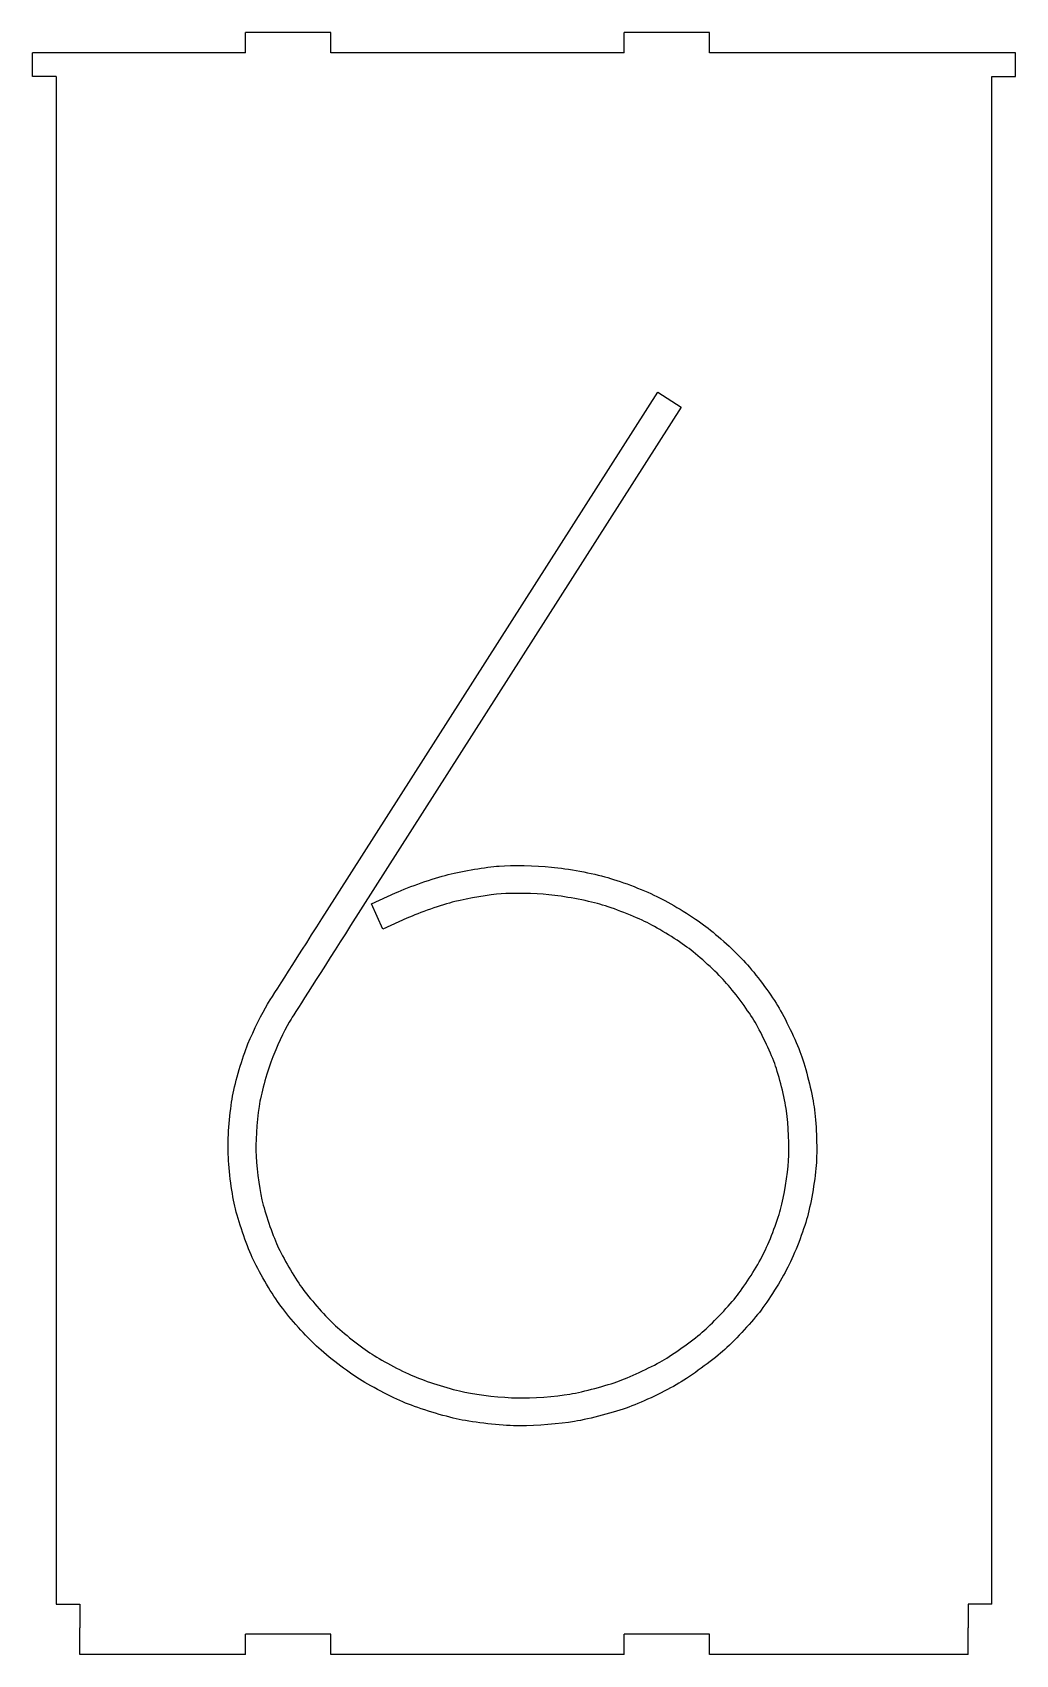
# Model space of a CAD drawing. Extents: x 1 to 63, y 1 to 103.
import ezdxf

# ---------------------------------------------------------------- set-up
doc = ezdxf.new("R2010")
doc.units = 0
doc.layers.add('ink_ext_XXXXXX', color=7, linetype='CONTINUOUS')

msp = doc.modelspace()

# ---------------------------------------------------------------- linework, layer by layer
at = {"layer": 'ink_ext_XXXXXX', "color": 5}
for points in [[(14.000811, 102.00052), (14.000811, 103.298742)], [(19.401839, 103.298742), (14.000811, 103.298742)], [(19.401839, 102.00052), (19.401839, 103.298742)], [(43.40131, 103.298742), (38.000283, 103.298742)], [(38.000283, 102.00052), (38.000283, 103.298742)], [(43.40131, 102.00052), (43.40131, 103.298742)], [(14.000811, 102.00052), (0.500006, 102.00052)], [(0.500006, 100.501215), (0.500006, 102.00052)], [(38.000283, 102.00052), (19.401839, 102.00052)], [(62.80056, 102.00052), (43.40131, 102.00052)], [(62.80056, 100.501215), (62.80056, 102.00052)], [(1.999311, 100.501215), (0.500006, 100.501215)], [(1.999311, 100.501215), (1.999311, 3.700053)], [(61.301254, 3.700053), (61.301254, 100.501215)], [(61.301254, 100.501215), (62.80056, 100.501215)], [(1.999311, 3.700053), (3.498617, 3.700053), (3.498617, 2.200042)], [(61.301254, 3.700053), (59.801949, 3.700053)], [(59.801949, 3.700053), (59.801949, 2.200042)], [(3.498617, 0.500006), (3.498617, 2.200042)], [(59.801949, 0.500006), (59.801949, 2.200042)], [(14.000811, 0.500006), (14.000811, 1.799992)], [(19.401839, 0.500006), (19.401839, 1.799992), (14.000811, 1.799992)], [(43.40131, 1.799992), (38.000283, 1.799992)], [(38.000283, 0.500006), (38.000283, 1.799992)], [(43.40131, 0.500006), (43.40131, 1.799992)], [(14.000811, 0.500006), (3.498617, 0.500006)], [(38.000283, 0.500006), (19.401839, 0.500006)], [(59.801949, 0.500006), (43.40131, 0.500006)]]:
    msp.add_lwpolyline(points, dxfattribs=at)
at = {"layer": 'ink_ext_XXXXXX', "color": 1}
for points in [[(19.176061, 47.648049), (40.124005, 80.502243), (41.609199, 79.553271), (20.661255, 46.699783)], [(24.234894, 47.161922), (22.710894, 46.46836), (21.980644, 48.073852), (23.504644, 48.767413)]]:
    msp.add_lwpolyline(points, dxfattribs=at)
msp.add_lwpolyline([(31.410394, 14.996703)], close=True, dxfattribs=at)
for points in [[(26.84545, 49.926641), (27.805005, 50.163355), (29.254922, 50.406066), (30.073366, 50.467449)], [(30.073366, 50.467449), (30.895338, 50.529185), (32.384061, 50.502021), (33.393005, 50.40783)], [(33.393005, 50.40783), (34.409005, 50.313285), (36.00356, 50.014835), (36.952533, 49.742491)], [(23.504644, 48.767413), (24.383061, 49.168521), (25.882366, 49.688516), (26.84545, 49.926641)], [(36.952533, 49.742491), (37.901505, 49.470852), (39.372588, 48.898294), (40.236894, 48.466494)], [(30.207422, 48.708499), (29.477172, 48.654171), (28.133088, 48.427688), (27.272311, 48.214258)], [(33.230727, 48.651349), (32.317033, 48.736721), (30.930616, 48.762827), (30.207422, 48.708499)], [(36.465699, 48.047041), (35.619033, 48.290105), (34.137366, 48.566683), (33.230727, 48.651349)], [(40.236894, 48.466494), (41.097671, 48.035046), (42.413533, 47.21766), (43.172005, 46.644749)], [(15.394283, 41.70833), (15.697672, 42.190224), (17.398061, 44.863222), (19.176061, 47.648049)], [(27.272311, 48.214258), (26.408005, 48.00118), (25.018061, 47.519638), (24.234894, 47.161922)], [(39.446672, 46.889224), (38.677616, 47.274105), (37.312366, 47.80433), (36.465699, 48.047041)], [(20.661255, 46.699783), (18.890311, 43.919188), (17.189922, 41.250424), (16.890061, 40.768883)], [(42.106616, 45.238577), (41.43281, 45.748694), (40.215727, 46.504697), (39.446672, 46.889224)], [(43.172005, 46.644749), (43.926949, 46.071838), (45.055838, 45.039258), (45.690838, 44.342874)], [(44.382033, 43.157541), (43.821116, 43.77596), (42.780421, 44.729166), (42.106616, 45.238577)], [(45.690838, 44.342874), (46.32231, 43.646491), (47.232477, 42.426938), (47.71931, 41.624369)], [(46.212949, 40.708205), (45.78256, 41.418699), (44.942949, 42.540533), (44.382033, 43.157541)], [(14.159561, 39.19373), (14.519394, 40.077791), (15.062672, 41.181986), (15.394283, 41.70833)], [(47.71931, 41.624369), (48.209671, 40.821094), (48.869366, 39.444202), (49.193921, 38.55485)], [(16.890061, 40.768883), (16.611367, 40.330027), (16.110422, 39.302386), (15.789394, 38.524511)], [(47.535866, 37.951952), (47.250116, 38.737236), (46.643338, 39.999474), (46.212949, 40.708205)], [(13.185894, 35.89173), (13.362283, 36.837527), (13.799728, 38.318841), (14.159561, 39.19373)], [(15.789394, 38.524511), (15.475422, 37.75475), (15.076783, 36.39973), (14.918033, 35.565411)], [(49.193921, 38.55485), (49.518477, 37.664086), (49.895949, 36.159841), (50.033532, 35.20205)], [(48.287282, 34.947697), (48.16381, 35.792247), (47.821616, 37.16808), (47.535866, 37.951952)], [(12.900144, 32.393233), (12.878978, 33.375719), (13.005978, 34.945227), (13.185894, 35.89173)], [(14.918033, 35.565411), (14.762811, 34.732502), (14.642867, 33.296344), (14.660505, 32.429216)], [(50.033532, 35.20205), (50.174643, 34.2432), (50.238143, 32.667694), (50.178171, 31.689441)], [(48.41781, 31.79845), (48.470727, 32.661344), (48.410755, 34.103147), (48.287282, 34.947697)], [(13.327006, 28.917314), (13.111811, 29.851822), (12.917783, 31.4111), (12.900144, 32.393233)], [(14.660505, 32.429216), (14.681672, 31.562794), (14.854533, 30.136514), (15.045033, 29.314894)], [(47.90981, 28.713055), (48.13206, 29.523033), (48.364894, 30.935908), (48.41781, 31.79845)], [(50.178171, 31.689441), (50.118199, 30.711894), (49.860671, 29.16708), (49.610199, 28.245978)], [(14.4312, 25.669289), (14.036089, 26.526891), (13.5422, 27.984216), (13.327006, 28.917314)], [(15.045033, 29.314894), (15.235533, 28.491511), (15.687089, 27.158011), (16.032811, 26.403066)], [(46.805616, 25.850616), (47.17956, 26.59145), (47.68756, 27.902372), (47.90981, 28.713055)], [(49.610199, 28.245978), (49.356199, 27.327344), (48.805866, 25.895419), (48.379005, 25.05475)], [(16.032811, 26.403066), (16.378533, 25.645653), (17.084089, 24.435978), (17.567394, 23.761467)], [(45.172255, 23.270753), (45.683782, 23.926919), (46.431671, 25.108019), (46.805616, 25.850616)], [(16.135117, 22.732061), (15.584783, 23.495119), (14.822783, 24.812744), (14.4312, 25.669289)], [(48.379005, 25.05475), (47.955671, 24.215139), (47.140755, 22.929264), (46.565727, 22.187725)], [(17.567394, 23.761467), (18.054228, 23.085897), (18.974978, 22.027917), (19.585283, 21.451478)], [(18.371728, 20.171953), (17.683811, 20.821769), (16.681922, 21.970061), (16.135117, 22.732061)], [(43.066171, 21.034494), (43.697644, 21.589061), (44.660727, 22.613175), (45.172255, 23.270753)], [(46.565727, 22.187725), (45.987171, 21.446539), (44.942949, 20.335642), (44.233866, 19.710872)], [(19.585283, 21.451478), (20.192061, 20.874333), (21.310366, 19.996975), (22.022978, 19.534836)], [(40.550866, 19.204283), (41.284644, 19.640669), (42.434699, 20.478869), (43.066171, 21.034494)], [(21.063422, 18.053875), (20.262616, 18.572811), (19.052589, 19.523194), (18.371728, 20.171953)], [(22.022978, 19.534836), (22.735589, 19.07305), (24.016172, 18.403831), (24.816977, 18.073278)], [(44.233866, 19.710872), (43.524783, 19.086103), (42.275949, 18.179111), (41.453977, 17.689103)], [(37.693366, 17.84115), (38.508283, 18.142775), (39.820616, 18.766839), (40.550866, 19.204283)], [(24.1467, 16.442033), (23.247116, 16.812803), (21.864228, 17.535644), (21.063422, 18.053875)], [(24.816977, 18.073278), (25.621311, 17.743078), (27.03595, 17.310925), (27.910838, 17.129244)], [(34.550116, 17.007536), (35.435588, 17.157819), (36.874922, 17.539525), (37.693366, 17.84115)], [(41.453977, 17.689103), (40.632005, 17.198389), (39.217366, 16.524583), (38.303672, 16.186622)], [(27.910838, 17.129244), (28.7822, 16.947564), (30.299144, 16.779642), (31.219894, 16.762356)], [(31.219894, 16.762356), (32.140644, 16.744011), (33.664644, 16.857606), (34.550116, 17.007536)], [(27.551005, 15.402397), (26.573811, 15.605597), (25.046283, 16.07197), (24.1467, 16.442033)], [(38.303672, 16.186622), (37.386449, 15.848308), (35.834227, 15.436264), (34.846449, 15.268695)], [(31.184616, 14.99882), (30.158033, 15.01787), (28.5282, 15.199197), (27.551005, 15.402397)], [(31.410394, 14.996703), (31.332783, 14.996703), (31.258699, 14.997408), (31.184616, 14.99882)], [(34.846449, 15.268695), (33.925699, 15.112414), (32.440505, 14.996703), (31.410394, 14.996703)]]:
    msp.add_open_spline(points, degree=3, dxfattribs=at)

doc.saveas('drawing.dxf')
